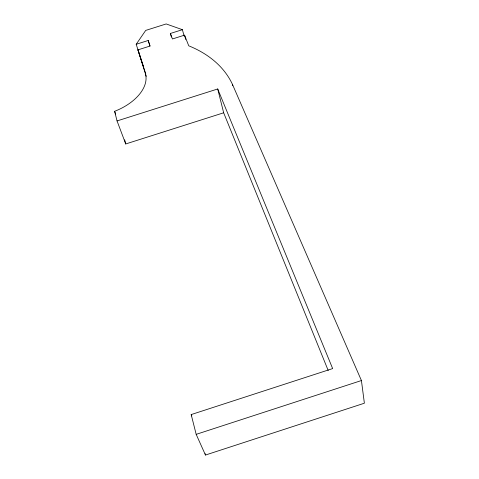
<?xml version="1.0" encoding="UTF-8"?>
<svg xmlns="http://www.w3.org/2000/svg" width="479" height="479" viewBox="0 0 479 479"><rect width="100%" height="100%" fill="white"/><g stroke="black" fill="none" stroke-linecap="round" stroke-linejoin="round"><path stroke-width="0.72" d="M143.395 66.425L136.192 44.278L145.706 30.411L166.183 23.95L182.397 29.68L184.11 36.003M328.205 370.512L223.663 112.799L125.726 143.957L117.05 120.936L217.717 88.968L332.654 368.585L191.187 414.575L196.18 434.351L361.423 380.542L232.417 84.298A161.447 101.446 -21.8 0 0 188.744 45.81L184.547 35.141L172.44 38.967L170.392 33.47L182.397 29.68M196.18 434.351L205.473 455.05L364.381 403.216L361.423 380.542M146.251 76.347L137.94 49.87L150.065 46.038L148.215 40.481L136.192 44.278M191.187 414.575L191.786 415.934M145.335 73.55A43.493 25.872 -19.6 0 1 114.619 111.302L115.667 114.086M137.94 49.87L145.784 73.988M148.215 40.481L149.945 46.038M170.392 33.47L171.392 36.973M184.547 35.141L185.714 39.458M124.666 139.808L125.726 143.957M205.102 453.613L205.473 455.05M114.619 111.302L117.05 120.936M217.717 88.968L223.663 112.799M232.417 84.298L232.758 85.753"/></g></svg>
